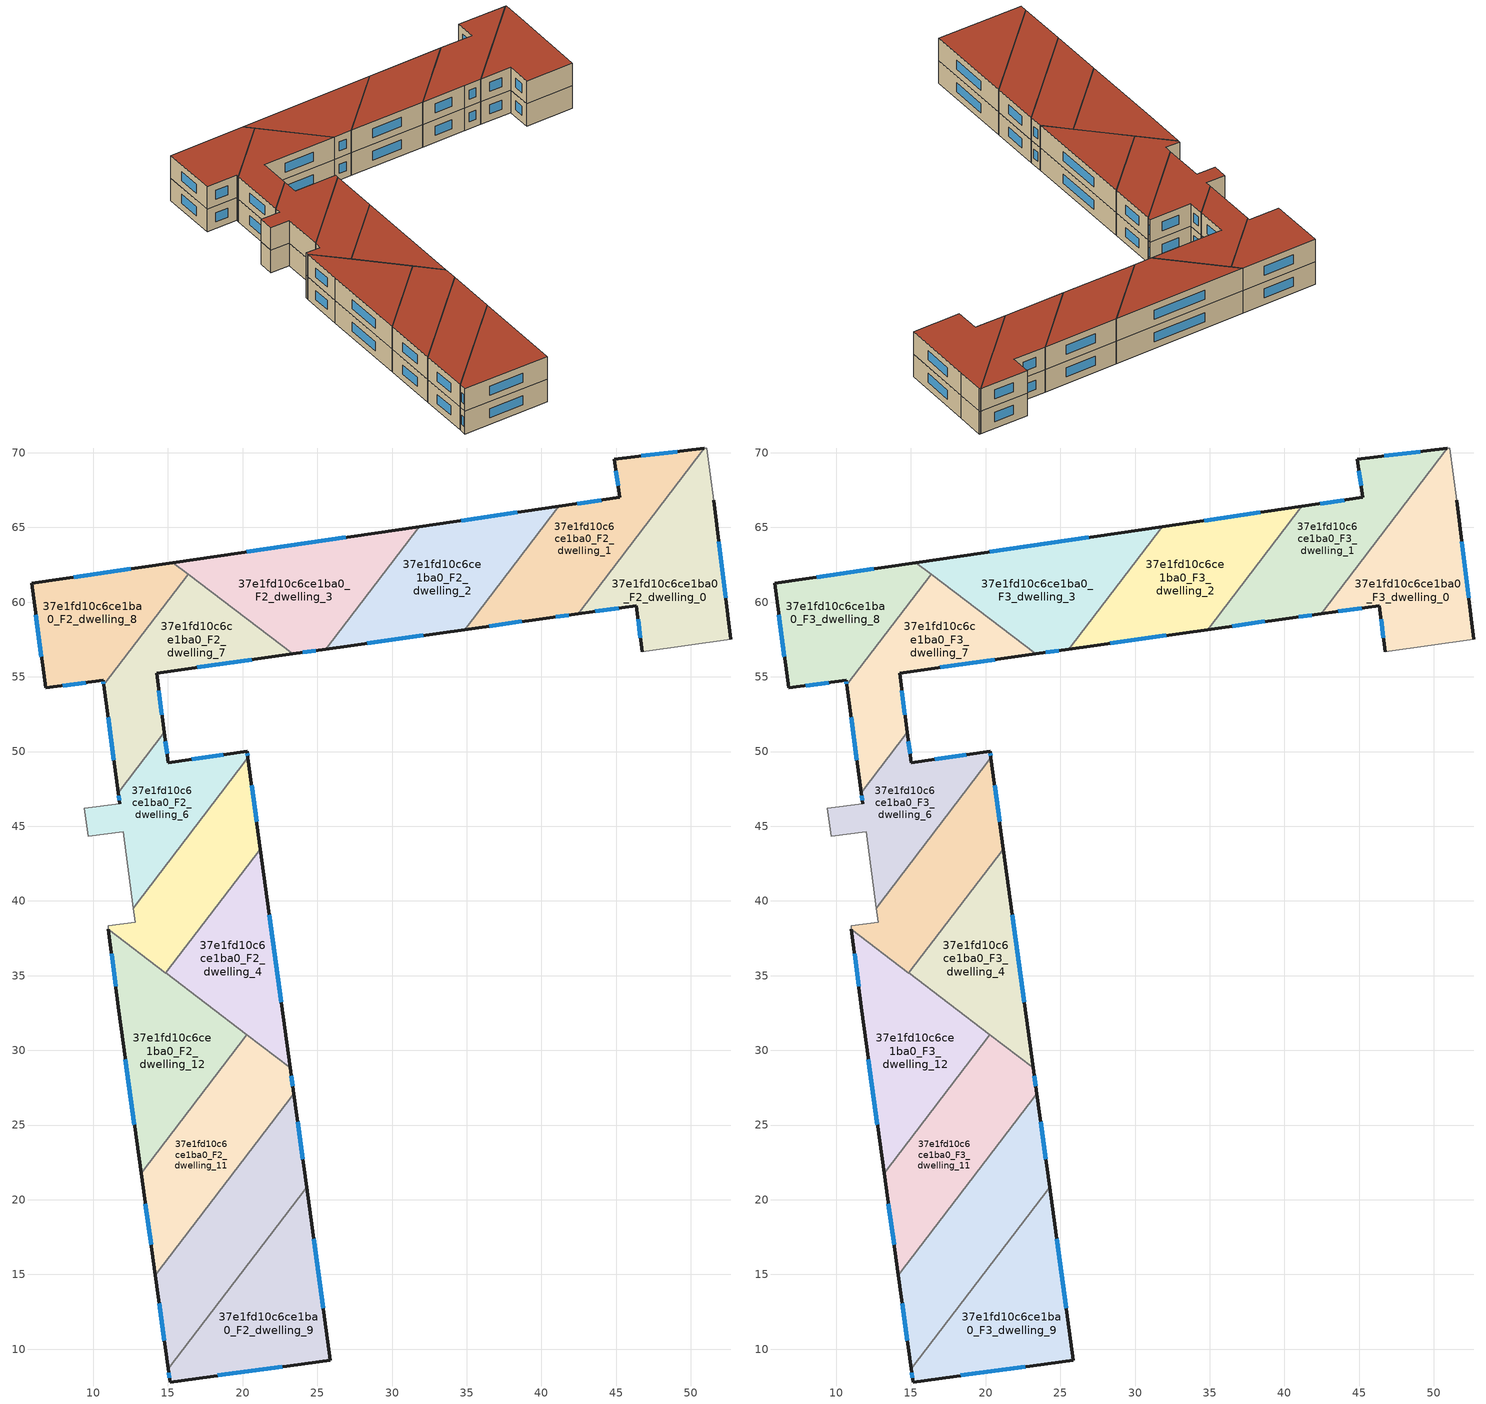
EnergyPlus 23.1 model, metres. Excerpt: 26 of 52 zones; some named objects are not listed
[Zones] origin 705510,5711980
37e1fd10c6ce1ba0_F2_dwelling_0
 floor to 37e1fd10c6ce1ba0_F1_dwelling_0 (EU_floor_Construction): 51.06,70.32 51.52,66.82 52.68,57.52 46.74,56.69 46.35,59.76 42.45,59.23 50.9,70.3 z6
 wall outside (EU_wall_Construction): 42.45,59.23 46.35,59.76 46.74,56.69 / 52.68,57.52 51.52,66.82 z6:9
 wall adiabatic (EU_wall_Construction): 46.74,56.69 52.68,57.52 / 51.52,66.82 51.06,70.32 50.9,70.3 z6:9
 wall to 37e1fd10c6ce1ba0_F2_dwelling_1 (EU_wall_Construction): 50.9,70.3 42.45,59.23 z6:9
 window (EU_Window_Construction): 46.46,58.84 46.62,57.61 / 43.62,59.39 45.18,59.6 / 52.33,60.31 51.87,64.04 z6.9:8.1
37e1fd10c6ce1ba0_F2_dwelling_1
 floor to 37e1fd10c6ce1ba0_F1_dwelling_1 (EU_floor_Construction): 50.9,70.3 42.45,59.23 40.32,58.94 34.87,58.17 41.16,66.42 45.23,67.01 44.87,69.58 z6
 wall outside (EU_wall_Construction): 34.87,58.17 40.32,58.94 42.45,59.23 / 50.9,70.3 44.87,69.58 45.23,67.01 41.16,66.42 z6:9
 wall to 37e1fd10c6ce1ba0_F2_dwelling_2 (EU_wall_Construction): 41.16,66.42 34.87,58.17 z6:9
 window (EU_Window_Construction): 40.96,59.03 41.81,59.14 / 36.5,58.4 38.69,58.71 / 44.01,66.83 42.38,66.59 / 44.98,68.81 45.12,67.78 / 49.09,70.08 46.68,69.79 z6.9:8.1
37e1fd10c6ce1ba0_F2_dwelling_10
 floor to 37e1fd10c6ce1ba0_F1_dwelling_10 (EU_floor_Construction): 23.42,27.09 24.28,20.85 15.01,8.71 14.15,14.94 z6
 wall outside (EU_wall_Construction): 14.15,14.94 15.01,8.71 / 24.28,20.85 23.43,27.09 z6:9
 wall to 37e1fd10c6ce1ba0_F2_dwelling_11 (EU_wall_Construction): 23.43,27.09 14.15,14.94 z6:9
 wall to 37e1fd10c6ce1ba0_F2_dwelling_9 (EU_wall_Construction): 15.01,8.71 24.28,20.85 z6:9
 window (EU_Window_Construction): 14.41,13.07 14.76,10.57 / 24.02,22.72 23.68,25.23 z6.9:8.1
37e1fd10c6ce1ba0_F2_dwelling_11
 floor to 37e1fd10c6ce1ba0_F1_dwelling_11 (EU_floor_Construction): 23.19,28.83 23.42,27.09 14.15,14.94 13.21,21.78 20.28,31.05 z6
 wall outside (EU_wall_Construction): 23.43,27.09 23.19,28.83 / 13.21,21.78 14.15,14.94 z6:9
 wall to 37e1fd10c6ce1ba0_F2_dwelling_12 (EU_wall_Construction): 20.28,31.05 13.21,21.78 z6:9
 wall to 37e1fd10c6ce1ba0_F2_dwelling_4 (EU_wall_Construction): 23.19,28.83 20.28,31.05 z6:9
 window (EU_Window_Construction): 23.35,27.61 23.26,28.31 / 13.49,19.73 13.87,16.99 z6.9:8.1
37e1fd10c6ce1ba0_F2_dwelling_12
 floor to 37e1fd10c6ce1ba0_F1_dwelling_12 (EU_floor_Construction): 20.28,31.05 13.21,21.78 11.71,32.67 11.02,38.11 z6
 wall outside (EU_wall_Construction): 11.02,38.11 11.71,32.67 13.21,21.78 z6:9
 wall to 37e1fd10c6ce1ba0_F2_dwelling_5 (EU_wall_Construction): 14.86,35.18 11.02,38.11 z6:9
 wall to 37e1fd10c6ce1ba0_F2_dwelling_4 (EU_wall_Construction): 20.28,31.05 14.86,35.18 z6:9
 window (EU_Window_Construction): 12.16,29.41 12.76,25.04 / 11.23,36.48 11.5,34.3 z6.9:8.1
37e1fd10c6ce1ba0_F2_dwelling_2
 floor to 37e1fd10c6ce1ba0_F1_dwelling_2 (EU_floor_Construction): 41.16,66.42 34.87,58.17 25.57,56.85 31.83,65.06 z6
 wall outside (EU_wall_Construction): 25.57,56.85 34.87,58.17 / 41.16,66.42 31.83,65.06 z6:9
 wall to 37e1fd10c6ce1ba0_F2_dwelling_3 (EU_wall_Construction): 31.83,65.06 25.57,56.85 z6:9
 window (EU_Window_Construction): 28.36,57.25 32.09,57.77 / 38.37,66.01 34.62,65.46 z6.9:8.1
37e1fd10c6ce1ba0_F2_dwelling_3
 floor to 37e1fd10c6ce1ba0_F1_dwelling_3 (EU_floor_Construction): 31.83,65.06 25.57,56.85 23.34,56.54 15.33,62.65 z6
 wall outside (EU_wall_Construction): 23.34,56.54 25.57,56.85 / 31.83,65.06 15.33,62.65 z6:9
 wall to 37e1fd10c6ce1ba0_F2_dwelling_7 (EU_wall_Construction): 16.35,61.87 23.34,56.54 z6:9
 wall to 37e1fd10c6ce1ba0_F2_dwelling_8 (EU_wall_Construction): 15.33,62.65 16.35,61.87 z6:9
 window (EU_Window_Construction): 24.01,56.63 24.9,56.76 / 26.89,64.34 20.27,63.37 z6.9:8.1
37e1fd10c6ce1ba0_F2_dwelling_4
 floor to 37e1fd10c6ce1ba0_F1_dwelling_4 (EU_floor_Construction): 21.19,43.47 23.19,28.83 14.86,35.18 z6
 wall outside (EU_wall_Construction): 23.19,28.83 21.19,43.47 z6:9
 wall to 37e1fd10c6ce1ba0_F2_dwelling_5 (EU_wall_Construction): 21.19,43.47 14.86,35.18 z6:9
 window (EU_Window_Construction): 22.59,33.21 21.79,39.09 z6.9:8.1
37e1fd10c6ce1ba0_F2_dwelling_5
 floor to 37e1fd10c6ce1ba0_F1_dwelling_5 (EU_floor_Construction): 20.35,49.58 21.19,43.47 14.86,35.18 11.02,38.11 10.99,38.35 12.8,38.59 12.68,39.52 z6
 wall outside (EU_wall_Construction): 21.19,43.47 20.35,49.58 z6:9
 wall adiabatic (EU_wall_Construction): 12.68,39.52 12.8,38.59 10.99,38.35 11.02,38.11 z6:9
 wall to 37e1fd10c6ce1ba0_F2_dwelling_6 (EU_wall_Construction): 20.35,49.58 12.68,39.52 z6:9
 window (EU_Window_Construction): 20.94,45.3 20.6,47.75 z6.9:8.1
37e1fd10c6ce1ba0_F2_dwelling_6
 floor to 37e1fd10c6ce1ba0_F1_dwelling_6 (EU_floor_Construction): 20.29,50.01 20.35,49.58 12.68,39.52 12.01,44.63 9.65,44.32 9.41,46.2 11.78,46.52 11.68,47.26 14.76,51.29 15.02,49.26 z6
 wall outside (EU_wall_Construction): 11.68,47.26 11.78,46.52 / 20.35,49.58 20.29,50.01 15.02,49.26 14.76,51.29 z6:9
 wall adiabatic (EU_wall_Construction): 11.78,46.52 9.41,46.2 9.65,44.32 12.02,44.63 12.68,39.52 z6:9
 wall to 37e1fd10c6ce1ba0_F2_dwelling_7 (EU_wall_Construction): 14.76,51.29 11.68,47.26 z6:9
 window (EU_Window_Construction): 11.71,47.04 11.75,46.74 / 14.94,49.87 14.84,50.69 / 18.72,49.78 16.6,49.48 / 20.33,49.7 20.31,49.88 z6.9:8.1
37e1fd10c6ce1ba0_F2_dwelling_7
 floor to 37e1fd10c6ce1ba0_F1_dwelling_7 (EU_floor_Construction): 23.34,56.54 14.24,55.25 14.76,51.29 11.68,47.26 10.7,54.47 16.35,61.87 z6
 wall outside (EU_wall_Construction): 14.76,51.29 14.24,55.25 23.34,56.54 / 10.7,54.47 11.68,47.26 z6:9
 wall to 37e1fd10c6ce1ba0_F2_dwelling_8 (EU_wall_Construction): 16.35,61.87 10.7,54.47 z6:9
 window (EU_Window_Construction): 14.6,52.48 14.39,54.07 / 10.99,52.31 11.38,49.42 / 16.96,55.64 20.62,56.15 z6.9:8.1
37e1fd10c6ce1ba0_F2_dwelling_8
 floor to 37e1fd10c6ce1ba0_F1_dwelling_8 (EU_floor_Construction): 16.35,61.87 10.7,54.47 10.66,54.76 6.81,54.26 5.88,61.27 15.33,62.65 z6
 wall outside (EU_wall_Construction): 15.33,62.65 5.88,61.27 6.81,54.26 10.66,54.76 10.7,54.47 z6:9
 window (EU_Window_Construction): 10.67,54.67 10.69,54.56 / 7.96,54.41 9.51,54.61 / 6.16,59.17 6.53,56.36 / 12.5,62.24 8.71,61.69 z6.9:8.1
37e1fd10c6ce1ba0_F2_dwelling_9
 floor to 37e1fd10c6ce1ba0_F1_dwelling_9 (EU_floor_Construction): 24.28,20.85 25.86,9.26 15.14,7.8 15.01,8.71 z6
 wall outside (EU_wall_Construction): 15.01,8.71 15.14,7.8 25.86,9.26 24.28,20.85 z6:9
 window (EU_Window_Construction): 25.39,12.73 24.75,17.38 / 18.35,8.24 22.65,8.83 / 15.05,8.44 15.1,8.07 z6.9:8.1
37e1fd10c6ce1ba0_F3_dwelling_0
 floor to 37e1fd10c6ce1ba0_F2_dwelling_0 (EU_floor_Construction): 51.06,70.32 51.52,66.82 52.68,57.52 46.74,56.69 46.35,59.76 42.45,59.23 50.9,70.3 z9
 wall outside (EU_wall_Construction): 42.45,59.23 46.35,59.76 46.74,56.69 / 52.68,57.52 51.52,66.82 z9:12
 wall adiabatic (EU_wall_Construction): 46.74,56.69 52.68,57.52 / 51.52,66.82 51.06,70.32 50.9,70.3 z9:12
 wall to 37e1fd10c6ce1ba0_F3_dwelling_1 (EU_wall_Construction): 50.9,70.3 42.45,59.23 z9:12
 window (EU_Window_Construction): 46.46,58.84 46.62,57.61 / 43.62,59.39 45.18,59.6 / 52.33,60.31 51.87,64.04 z9.9:11.1
 roof outside (EU_roof_Construction): 52.68,57.52 51.52,66.82 51.06,70.32 50.9,70.3 42.45,59.23 46.35,59.76 46.74,56.69 z12
37e1fd10c6ce1ba0_F3_dwelling_1
 floor to 37e1fd10c6ce1ba0_F2_dwelling_1 (EU_floor_Construction): 50.9,70.3 42.45,59.23 40.32,58.94 34.87,58.17 41.16,66.42 45.23,67.01 44.87,69.58 z9
 wall outside (EU_wall_Construction): 34.87,58.17 40.32,58.94 42.45,59.23 / 50.9,70.3 44.87,69.58 45.23,67.01 41.16,66.42 z9:12
 wall to 37e1fd10c6ce1ba0_F3_dwelling_2 (EU_wall_Construction): 41.16,66.42 34.87,58.17 z9:12
 window (EU_Window_Construction): 40.96,59.03 41.81,59.14 / 36.5,58.4 38.69,58.71 / 44.01,66.83 42.38,66.59 / 44.98,68.81 45.12,67.78 / 49.09,70.08 46.68,69.79 z9.9:11.1
 roof outside (EU_roof_Construction): 42.45,59.23 50.9,70.3 44.87,69.58 45.23,67.01 41.16,66.42 34.87,58.17 40.32,58.94 z12
37e1fd10c6ce1ba0_F3_dwelling_10
 floor to 37e1fd10c6ce1ba0_F2_dwelling_10 (EU_floor_Construction): 23.42,27.09 24.28,20.85 15.01,8.71 14.15,14.94 z9
 wall outside (EU_wall_Construction): 14.15,14.94 15.01,8.71 / 24.28,20.85 23.43,27.09 z9:12
 wall to 37e1fd10c6ce1ba0_F3_dwelling_11 (EU_wall_Construction): 23.43,27.09 14.15,14.94 z9:12
 wall to 37e1fd10c6ce1ba0_F3_dwelling_9 (EU_wall_Construction): 15.01,8.71 24.28,20.85 z9:12
 window (EU_Window_Construction): 14.41,13.07 14.76,10.57 / 24.02,22.72 23.68,25.23 z9.9:11.1
 roof outside (EU_roof_Construction): 15.01,8.71 24.28,20.85 23.43,27.09 14.15,14.94 z12
37e1fd10c6ce1ba0_F3_dwelling_11
 floor to 37e1fd10c6ce1ba0_F2_dwelling_11 (EU_floor_Construction): 23.19,28.83 23.42,27.09 14.15,14.94 13.21,21.78 20.28,31.05 z9
 wall outside (EU_wall_Construction): 23.43,27.09 23.19,28.83 / 13.21,21.78 14.15,14.94 z9:12
 wall to 37e1fd10c6ce1ba0_F3_dwelling_12 (EU_wall_Construction): 20.28,31.05 13.21,21.78 z9:12
 wall to 37e1fd10c6ce1ba0_F3_dwelling_4 (EU_wall_Construction): 23.19,28.83 20.28,31.05 z9:12
 window (EU_Window_Construction): 23.35,27.61 23.26,28.31 / 13.49,19.73 13.87,16.99 z9.9:11.1
 roof outside (EU_roof_Construction): 14.15,14.94 23.43,27.09 23.19,28.83 20.28,31.05 13.21,21.78 z12
37e1fd10c6ce1ba0_F3_dwelling_12
 floor to 37e1fd10c6ce1ba0_F2_dwelling_12 (EU_floor_Construction): 20.28,31.05 13.21,21.78 11.71,32.67 11.02,38.11 z9
 wall outside (EU_wall_Construction): 11.02,38.11 11.71,32.67 13.21,21.78 z9:12
 wall to 37e1fd10c6ce1ba0_F3_dwelling_5 (EU_wall_Construction): 14.86,35.18 11.02,38.11 z9:12
 wall to 37e1fd10c6ce1ba0_F3_dwelling_4 (EU_wall_Construction): 20.28,31.05 14.86,35.18 z9:12
 window (EU_Window_Construction): 12.16,29.41 12.76,25.04 / 11.23,36.48 11.5,34.3 z9.9:11.1
 roof outside (EU_roof_Construction): 13.21,21.78 20.28,31.05 11.02,38.11 11.71,32.67 z12
37e1fd10c6ce1ba0_F3_dwelling_2
 floor to 37e1fd10c6ce1ba0_F2_dwelling_2 (EU_floor_Construction): 41.16,66.42 34.87,58.17 25.57,56.85 31.83,65.06 z9
 wall outside (EU_wall_Construction): 25.57,56.85 34.87,58.17 / 41.16,66.42 31.83,65.06 z9:12
 wall to 37e1fd10c6ce1ba0_F3_dwelling_3 (EU_wall_Construction): 31.83,65.06 25.57,56.85 z9:12
 window (EU_Window_Construction): 28.36,57.25 32.09,57.77 / 38.37,66.01 34.62,65.46 z9.9:11.1
 roof outside (EU_roof_Construction): 34.87,58.17 41.16,66.42 31.83,65.06 25.57,56.85 z12
37e1fd10c6ce1ba0_F3_dwelling_3
 floor to 37e1fd10c6ce1ba0_F2_dwelling_3 (EU_floor_Construction): 31.83,65.06 25.57,56.85 23.34,56.54 15.33,62.65 z9
 wall outside (EU_wall_Construction): 23.34,56.54 25.57,56.85 / 31.83,65.06 15.33,62.65 z9:12
 wall to 37e1fd10c6ce1ba0_F3_dwelling_7 (EU_wall_Construction): 16.35,61.87 23.34,56.54 z9:12
 wall to 37e1fd10c6ce1ba0_F3_dwelling_8 (EU_wall_Construction): 15.33,62.65 16.35,61.87 z9:12
 window (EU_Window_Construction): 24.01,56.63 24.9,56.76 / 26.89,64.34 20.27,63.37 z9.9:11.1
 roof outside (EU_roof_Construction): 25.57,56.85 31.83,65.06 15.33,62.65 23.34,56.54 z12
37e1fd10c6ce1ba0_F3_dwelling_4
 floor to 37e1fd10c6ce1ba0_F2_dwelling_4 (EU_floor_Construction): 21.19,43.47 23.19,28.83 14.86,35.18 z9
 wall outside (EU_wall_Construction): 23.19,28.83 21.19,43.47 z9:12
 wall to 37e1fd10c6ce1ba0_F3_dwelling_5 (EU_wall_Construction): 21.19,43.47 14.86,35.18 z9:12
 window (EU_Window_Construction): 22.59,33.21 21.79,39.09 z9.9:11.1
 roof outside (EU_roof_Construction): 23.19,28.83 21.19,43.47 14.86,35.18 z12
37e1fd10c6ce1ba0_F3_dwelling_5
 floor to 37e1fd10c6ce1ba0_F2_dwelling_5 (EU_floor_Construction): 20.35,49.58 21.19,43.47 14.86,35.18 11.02,38.11 10.99,38.35 12.8,38.59 12.68,39.52 z9
 wall outside (EU_wall_Construction): 21.19,43.47 20.35,49.58 z9:12
 wall adiabatic (EU_wall_Construction): 12.68,39.52 12.8,38.59 10.99,38.35 11.02,38.11 z9:12
 wall to 37e1fd10c6ce1ba0_F3_dwelling_6 (EU_wall_Construction): 20.35,49.58 12.68,39.52 z9:12
 window (EU_Window_Construction): 20.94,45.3 20.6,47.75 z9.9:11.1
 roof outside (EU_roof_Construction): 14.86,35.18 21.19,43.47 20.35,49.58 12.68,39.52 12.8,38.59 10.99,38.35 11.02,38.11 z12
37e1fd10c6ce1ba0_F3_dwelling_6
 floor to 37e1fd10c6ce1ba0_F2_dwelling_6 (EU_floor_Construction): 20.29,50.01 20.35,49.58 12.68,39.52 12.01,44.63 9.65,44.32 9.41,46.2 11.78,46.52 11.68,47.26 14.76,51.29 15.02,49.26 z9
 wall outside (EU_wall_Construction): 11.68,47.26 11.78,46.52 / 20.35,49.58 20.29,50.01 15.02,49.26 14.76,51.29 z9:12
 wall adiabatic (EU_wall_Construction): 11.78,46.52 9.41,46.2 9.65,44.32 12.02,44.63 12.68,39.52 z9:12
 wall to 37e1fd10c6ce1ba0_F3_dwelling_7 (EU_wall_Construction): 14.76,51.29 11.68,47.26 z9:12
 window (EU_Window_Construction): 11.71,47.04 11.75,46.74 / 14.94,49.87 14.84,50.69 / 18.72,49.78 16.6,49.48 / 20.33,49.7 20.31,49.88 z9.9:11.1
 roof outside (EU_roof_Construction): 12.68,39.52 20.35,49.58 20.29,50.01 15.02,49.26 14.76,51.29 11.68,47.26 11.78,46.52 9.41,46.2 9.65,44.32 12.02,44.63 z12
37e1fd10c6ce1ba0_F3_dwelling_7
 floor to 37e1fd10c6ce1ba0_F2_dwelling_7 (EU_floor_Construction): 23.34,56.54 14.24,55.25 14.76,51.29 11.68,47.26 10.7,54.47 16.35,61.87 z9
 wall outside (EU_wall_Construction): 14.76,51.29 14.24,55.25 23.34,56.54 / 10.7,54.47 11.68,47.26 z9:12
 wall to 37e1fd10c6ce1ba0_F3_dwelling_8 (EU_wall_Construction): 16.35,61.87 10.7,54.47 z9:12
 window (EU_Window_Construction): 14.6,52.48 14.39,54.07 / 10.99,52.31 11.38,49.42 / 16.96,55.64 20.62,56.15 z9.9:11.1
 roof outside (EU_roof_Construction): 23.34,56.54 16.35,61.87 10.7,54.47 11.68,47.26 14.76,51.29 14.24,55.25 z12
37e1fd10c6ce1ba0_F3_dwelling_8
 floor to 37e1fd10c6ce1ba0_F2_dwelling_8 (EU_floor_Construction): 16.35,61.87 10.7,54.47 10.66,54.76 6.81,54.26 5.88,61.27 15.33,62.65 z9
 wall outside (EU_wall_Construction): 15.33,62.65 5.88,61.27 6.81,54.26 10.66,54.76 10.7,54.47 z9:12
 window (EU_Window_Construction): 10.67,54.67 10.69,54.56 / 7.96,54.41 9.51,54.61 / 6.16,59.17 6.53,56.36 / 12.5,62.24 8.71,61.69 z9.9:11.1
 roof outside (EU_roof_Construction): 10.7,54.47 16.35,61.87 15.33,62.65 5.88,61.27 6.81,54.26 10.66,54.76 z12
37e1fd10c6ce1ba0_F3_dwelling_9
 floor to 37e1fd10c6ce1ba0_F2_dwelling_9 (EU_floor_Construction): 24.28,20.85 25.86,9.26 15.14,7.8 15.01,8.71 z9
 wall outside (EU_wall_Construction): 15.01,8.71 15.14,7.8 25.86,9.26 24.28,20.85 z9:12
 window (EU_Window_Construction): 25.39,12.73 24.75,17.38 / 18.35,8.24 22.65,8.83 / 15.05,8.44 15.1,8.07 z9.9:11.1
 roof outside (EU_roof_Construction): 25.86,9.26 24.28,20.85 15.01,8.71 15.14,7.8 z12
[Building]
EU S2 Campaign: North Axis=0; Terrain=City; Solar Distribution=FullExterior
[Site:Location]
London: Latitude=51.5; Longitude=-0.5; Time Zone=0; Elevation=25
[SizingPeriod:WeatherFileDays]
AnnualSizingPeriod: Begin Month=1; Begin Day of Month=1; End Month=12; End Day of Month=31; Day of Week for Start Day=Monday; Use Weather File Daylight Saving Period=No; Use Weather File Rain and Snow Indicators=No
[MATERIAL]
EU_InternalMass_Material: Roughness=MediumRough; Thickness=0.1; Conductivity=1; Density=1800; Specific Heat=900; Thermal Absorptance=0.9; Solar Absorptance=0.7; Visible Absorptance=0.7
[MATERIAL:NOMASS] Roughness=MediumRough; Thermal Absorptance=0.9; Solar Absorptance=0.7; Visible Absorptance=0.7
Name | Thermal Resistance
EU_wall_NoMass | 1.04674
EU_roof_NoMass | 4.32442
EU_floor_NoMass | 2.04616
[WINDOWMATERIAL:SIMPLEGLAZINGSYSTEM]
EU_Window_SimpleGlazing: UFactor=4.25843; Solar Heat Gain Coefficient=0.85; Visible Transmittance=0.85
[CONSTRUCTION]
EU_wall_Construction: EU_wall_NoMass
EU_roof_Construction: EU_roof_NoMass
EU_floor_Construction: EU_floor_NoMass
EU_Window_Construction: EU_Window_SimpleGlazing
EU_InternalMass_Construction: EU_InternalMass_Material
[ZONE] Type=1; Multiplier=1; Ceiling Height=autocalculate; Floor Area=autocalculate; Part of Total Floor Area=Yes
Name | Volume
37e1fd10c6ce1ba0_F2_dwelling_0; 37e1fd10c6ce1ba0_F3_dwelling_0 | 204.683
37e1fd10c6ce1ba0_F2_dwelling_1; 37e1fd10c6ce1ba0_F3_dwelling_1 | 204.688
37e1fd10c6ce1ba0_F2_dwelling_10; 37e1fd10c6ce1ba0_F3_dwelling_10 | 204.664
37e1fd10c6ce1ba0_F2_dwelling_11; 37e1fd10c6ce1ba0_F3_dwelling_11 | 204.731
37e1fd10c6ce1ba0_F2_dwelling_12; 37e1fd10c6ce1ba0_F3_dwelling_12 | 204.671
37e1fd10c6ce1ba0_F2_dwelling_2; 37e1fd10c6ce1ba0_F3_dwelling_2 | 204.686
37e1fd10c6ce1ba0_F2_dwelling_3; 37e1fd10c6ce1ba0_F3_dwelling_3 | 204.691
37e1fd10c6ce1ba0_F2_dwelling_4; 37e1fd10c6ce1ba0_F3_dwelling_4 | 163.757
37e1fd10c6ce1ba0_F2_dwelling_5; 37e1fd10c6ce1ba0_F3_dwelling_5 | 164.653
37e1fd10c6ce1ba0_F2_dwelling_6; 37e1fd10c6ce1ba0_F3_dwelling_6 | 146.761
37e1fd10c6ce1ba0_F2_dwelling_7; 37e1fd10c6ce1ba0_F3_dwelling_7 | 179.832
37e1fd10c6ce1ba0_F2_dwelling_8; 37e1fd10c6ce1ba0_F3_dwelling_8 | 163.747
37e1fd10c6ce1ba0_F2_dwelling_9; 37e1fd10c6ce1ba0_F3_dwelling_9 | 204.695
[INTERNALMASS] Construction=EU_InternalMass_Construction
Name | Zone or ZoneList | Surface Area
37e1fd10c6ce1ba0_F2_dwelling_0_EU_InternalMass | 37e1fd10c6ce1ba0_F2_dwelling_0 | 68.2275
37e1fd10c6ce1ba0_F2_dwelling_1_EU_InternalMass | 37e1fd10c6ce1ba0_F2_dwelling_1 | 68.2295
37e1fd10c6ce1ba0_F2_dwelling_2_EU_InternalMass | 37e1fd10c6ce1ba0_F2_dwelling_2 | 68.2291
37e1fd10c6ce1ba0_F2_dwelling_3_EU_InternalMass | 37e1fd10c6ce1ba0_F2_dwelling_3 | 68.2295
37e1fd10c6ce1ba0_F2_dwelling_4_EU_InternalMass | 37e1fd10c6ce1ba0_F2_dwelling_4 | 54.5858
37e1fd10c6ce1ba0_F2_dwelling_5_EU_InternalMass | 37e1fd10c6ce1ba0_F2_dwelling_5 | 54.8837
37e1fd10c6ce1ba0_F2_dwelling_6_EU_InternalMass | 37e1fd10c6ce1ba0_F2_dwelling_6 | 48.9201
37e1fd10c6ce1ba0_F2_dwelling_7_EU_InternalMass | 37e1fd10c6ce1ba0_F2_dwelling_7 | 59.9473
37e1fd10c6ce1ba0_F2_dwelling_8_EU_InternalMass | 37e1fd10c6ce1ba0_F2_dwelling_8 | 54.5823
37e1fd10c6ce1ba0_F2_dwelling_9_EU_InternalMass | 37e1fd10c6ce1ba0_F2_dwelling_9 | 68.2317
37e1fd10c6ce1ba0_F2_dwelling_10_EU_InternalMass | 37e1fd10c6ce1ba0_F2_dwelling_10 | 68.2213
37e1fd10c6ce1ba0_F2_dwelling_11_EU_InternalMass | 37e1fd10c6ce1ba0_F2_dwelling_11 | 68.2435
37e1fd10c6ce1ba0_F2_dwelling_12_EU_InternalMass | 37e1fd10c6ce1ba0_F2_dwelling_12 | 68.2238
37e1fd10c6ce1ba0_F3_dwelling_0_EU_InternalMass | 37e1fd10c6ce1ba0_F3_dwelling_0 | 68.2275
37e1fd10c6ce1ba0_F3_dwelling_1_EU_InternalMass | 37e1fd10c6ce1ba0_F3_dwelling_1 | 68.2295
37e1fd10c6ce1ba0_F3_dwelling_2_EU_InternalMass | 37e1fd10c6ce1ba0_F3_dwelling_2 | 68.2291
37e1fd10c6ce1ba0_F3_dwelling_3_EU_InternalMass | 37e1fd10c6ce1ba0_F3_dwelling_3 | 68.2295
37e1fd10c6ce1ba0_F3_dwelling_4_EU_InternalMass | 37e1fd10c6ce1ba0_F3_dwelling_4 | 54.5858
37e1fd10c6ce1ba0_F3_dwelling_5_EU_InternalMass | 37e1fd10c6ce1ba0_F3_dwelling_5 | 54.8837
37e1fd10c6ce1ba0_F3_dwelling_6_EU_InternalMass | 37e1fd10c6ce1ba0_F3_dwelling_6 | 48.9201
37e1fd10c6ce1ba0_F3_dwelling_7_EU_InternalMass | 37e1fd10c6ce1ba0_F3_dwelling_7 | 59.9473
37e1fd10c6ce1ba0_F3_dwelling_8_EU_InternalMass | 37e1fd10c6ce1ba0_F3_dwelling_8 | 54.5823
37e1fd10c6ce1ba0_F3_dwelling_9_EU_InternalMass | 37e1fd10c6ce1ba0_F3_dwelling_9 | 68.2317
37e1fd10c6ce1ba0_F3_dwelling_10_EU_InternalMass | 37e1fd10c6ce1ba0_F3_dwelling_10 | 68.2213
37e1fd10c6ce1ba0_F3_dwelling_11_EU_InternalMass | 37e1fd10c6ce1ba0_F3_dwelling_11 | 68.2435
37e1fd10c6ce1ba0_F3_dwelling_12_EU_InternalMass | 37e1fd10c6ce1ba0_F3_dwelling_12 | 68.2238
[OTHEREQUIPMENT] Fuel Type=Electricity; Design Level Calculation Method=Watts/Area; Power per Zone Floor Area=1; Fraction Latent=0; Fraction Radiant=0; Fraction Lost=0; Carbon Dioxide Generation Rate=0; EndUse Subcategory=EU_Step8_InternalGains
Name | Zone or ZoneList or Space or SpaceList | Schedule
EU_Step8_InternalGain_37e1fd10c6ce1ba0_F2_dwelling_0_f000 | 37e1fd10c6ce1ba0_F2_dwelling_0 | EU_Step8_GainSchedule_37e1fd10c6ce1ba0_F2_dwelling_0_f000
EU_Step8_InternalGain_37e1fd10c6ce1ba0_F2_dwelling_1_f000 | 37e1fd10c6ce1ba0_F2_dwelling_1 | EU_Step8_GainSchedule_37e1fd10c6ce1ba0_F2_dwelling_1_f000
EU_Step8_InternalGain_37e1fd10c6ce1ba0_F2_dwelling_2_f000 | 37e1fd10c6ce1ba0_F2_dwelling_2 | EU_Step8_GainSchedule_37e1fd10c6ce1ba0_F2_dwelling_2_f000
EU_Step8_InternalGain_37e1fd10c6ce1ba0_F2_dwelling_3_f000 | 37e1fd10c6ce1ba0_F2_dwelling_3 | EU_Step8_GainSchedule_37e1fd10c6ce1ba0_F2_dwelling_3_f000
EU_Step8_InternalGain_37e1fd10c6ce1ba0_F2_dwelling_4_f000 | 37e1fd10c6ce1ba0_F2_dwelling_4 | EU_Step8_GainSchedule_37e1fd10c6ce1ba0_F2_dwelling_4_f000
EU_Step8_InternalGain_37e1fd10c6ce1ba0_F2_dwelling_5_f000 | 37e1fd10c6ce1ba0_F2_dwelling_5 | EU_Step8_GainSchedule_37e1fd10c6ce1ba0_F2_dwelling_5_f000
EU_Step8_InternalGain_37e1fd10c6ce1ba0_F2_dwelling_6_f000 | 37e1fd10c6ce1ba0_F2_dwelling_6 | EU_Step8_GainSchedule_37e1fd10c6ce1ba0_F2_dwelling_6_f000
EU_Step8_InternalGain_37e1fd10c6ce1ba0_F2_dwelling_7_f000 | 37e1fd10c6ce1ba0_F2_dwelling_7 | EU_Step8_GainSchedule_37e1fd10c6ce1ba0_F2_dwelling_7_f000
EU_Step8_InternalGain_37e1fd10c6ce1ba0_F2_dwelling_8_f000 | 37e1fd10c6ce1ba0_F2_dwelling_8 | EU_Step8_GainSchedule_37e1fd10c6ce1ba0_F2_dwelling_8_f000
EU_Step8_InternalGain_37e1fd10c6ce1ba0_F2_dwelling_9_f000 | 37e1fd10c6ce1ba0_F2_dwelling_9 | EU_Step8_GainSchedule_37e1fd10c6ce1ba0_F2_dwelling_9_f000
EU_Step8_InternalGain_37e1fd10c6ce1ba0_F2_dwelling_10_f000 | 37e1fd10c6ce1ba0_F2_dwelling_10 | EU_Step8_GainSchedule_37e1fd10c6ce1ba0_F2_dwelling_10_f000
EU_Step8_InternalGain_37e1fd10c6ce1ba0_F2_dwelling_11_f000 | 37e1fd10c6ce1ba0_F2_dwelling_11 | EU_Step8_GainSchedule_37e1fd10c6ce1ba0_F2_dwelling_11_f000
EU_Step8_InternalGain_37e1fd10c6ce1ba0_F2_dwelling_12_f000 | 37e1fd10c6ce1ba0_F2_dwelling_12 | EU_Step8_GainSchedule_37e1fd10c6ce1ba0_F2_dwelling_12_f000
EU_Step8_InternalGain_37e1fd10c6ce1ba0_F3_dwelling_0_f000 | 37e1fd10c6ce1ba0_F3_dwelling_0 | EU_Step8_GainSchedule_37e1fd10c6ce1ba0_F3_dwelling_0_f000
EU_Step8_InternalGain_37e1fd10c6ce1ba0_F3_dwelling_1_f000 | 37e1fd10c6ce1ba0_F3_dwelling_1 | EU_Step8_GainSchedule_37e1fd10c6ce1ba0_F3_dwelling_1_f000
EU_Step8_InternalGain_37e1fd10c6ce1ba0_F3_dwelling_2_f000 | 37e1fd10c6ce1ba0_F3_dwelling_2 | EU_Step8_GainSchedule_37e1fd10c6ce1ba0_F3_dwelling_2_f000
EU_Step8_InternalGain_37e1fd10c6ce1ba0_F3_dwelling_3_f000 | 37e1fd10c6ce1ba0_F3_dwelling_3 | EU_Step8_GainSchedule_37e1fd10c6ce1ba0_F3_dwelling_3_f000
EU_Step8_InternalGain_37e1fd10c6ce1ba0_F3_dwelling_4_f000 | 37e1fd10c6ce1ba0_F3_dwelling_4 | EU_Step8_GainSchedule_37e1fd10c6ce1ba0_F3_dwelling_4_f000
EU_Step8_InternalGain_37e1fd10c6ce1ba0_F3_dwelling_5_f000 | 37e1fd10c6ce1ba0_F3_dwelling_5 | EU_Step8_GainSchedule_37e1fd10c6ce1ba0_F3_dwelling_5_f000
EU_Step8_InternalGain_37e1fd10c6ce1ba0_F3_dwelling_6_f000 | 37e1fd10c6ce1ba0_F3_dwelling_6 | EU_Step8_GainSchedule_37e1fd10c6ce1ba0_F3_dwelling_6_f000
EU_Step8_InternalGain_37e1fd10c6ce1ba0_F3_dwelling_7_f000 | 37e1fd10c6ce1ba0_F3_dwelling_7 | EU_Step8_GainSchedule_37e1fd10c6ce1ba0_F3_dwelling_7_f000
EU_Step8_InternalGain_37e1fd10c6ce1ba0_F3_dwelling_8_f000 | 37e1fd10c6ce1ba0_F3_dwelling_8 | EU_Step8_GainSchedule_37e1fd10c6ce1ba0_F3_dwelling_8_f000
EU_Step8_InternalGain_37e1fd10c6ce1ba0_F3_dwelling_9_f000 | 37e1fd10c6ce1ba0_F3_dwelling_9 | EU_Step8_GainSchedule_37e1fd10c6ce1ba0_F3_dwelling_9_f000
EU_Step8_InternalGain_37e1fd10c6ce1ba0_F3_dwelling_10_f000 | 37e1fd10c6ce1ba0_F3_dwelling_10 | EU_Step8_GainSchedule_37e1fd10c6ce1ba0_F3_dwelling_10_f000
EU_Step8_InternalGain_37e1fd10c6ce1ba0_F3_dwelling_11_f000 | 37e1fd10c6ce1ba0_F3_dwelling_11 | EU_Step8_GainSchedule_37e1fd10c6ce1ba0_F3_dwelling_11_f000
EU_Step8_InternalGain_37e1fd10c6ce1ba0_F3_dwelling_12_f000 | 37e1fd10c6ce1ba0_F3_dwelling_12 | EU_Step8_GainSchedule_37e1fd10c6ce1ba0_F3_dwelling_12_f000
[ZONEVENTILATION:DESIGNFLOWRATE] Schedule=EU_AlwaysOn; Design Flow Rate Calculation Method=AirChanges/Hour; Air Changes per Hour=0.488719; Ventilation Type=Natural; Fan Pressure Rise=0; Fan Total Efficiency=1; Constant Term Coefficient=1; Temperature Term Coefficient=0; Velocity Term Coefficient=0; Velocity Squared Term Coefficient=0; Minimum Indoor Temperature=-100; Maximum Indoor Temperature=100; Delta Temperature=-100; Minimum Outdoor Temperature=-100; Maximum Outdoor Temperature=100; Maximum Wind Speed=40
Name | Zone or ZoneList or Space or SpaceList
EU_ConstantAir_37e1fd10c6ce1ba0_F2_dwelling_0 | 37e1fd10c6ce1ba0_F2_dwelling_0
EU_ConstantAir_37e1fd10c6ce1ba0_F2_dwelling_1 | 37e1fd10c6ce1ba0_F2_dwelling_1
EU_ConstantAir_37e1fd10c6ce1ba0_F2_dwelling_2 | 37e1fd10c6ce1ba0_F2_dwelling_2
EU_ConstantAir_37e1fd10c6ce1ba0_F2_dwelling_3 | 37e1fd10c6ce1ba0_F2_dwelling_3
EU_ConstantAir_37e1fd10c6ce1ba0_F2_dwelling_4 | 37e1fd10c6ce1ba0_F2_dwelling_4
EU_ConstantAir_37e1fd10c6ce1ba0_F2_dwelling_5 | 37e1fd10c6ce1ba0_F2_dwelling_5
EU_ConstantAir_37e1fd10c6ce1ba0_F2_dwelling_6 | 37e1fd10c6ce1ba0_F2_dwelling_6
EU_ConstantAir_37e1fd10c6ce1ba0_F2_dwelling_7 | 37e1fd10c6ce1ba0_F2_dwelling_7
EU_ConstantAir_37e1fd10c6ce1ba0_F2_dwelling_8 | 37e1fd10c6ce1ba0_F2_dwelling_8
EU_ConstantAir_37e1fd10c6ce1ba0_F2_dwelling_9 | 37e1fd10c6ce1ba0_F2_dwelling_9
EU_ConstantAir_37e1fd10c6ce1ba0_F2_dwelling_10 | 37e1fd10c6ce1ba0_F2_dwelling_10
EU_ConstantAir_37e1fd10c6ce1ba0_F2_dwelling_11 | 37e1fd10c6ce1ba0_F2_dwelling_11
EU_ConstantAir_37e1fd10c6ce1ba0_F2_dwelling_12 | 37e1fd10c6ce1ba0_F2_dwelling_12
EU_ConstantAir_37e1fd10c6ce1ba0_F3_dwelling_0 | 37e1fd10c6ce1ba0_F3_dwelling_0
EU_ConstantAir_37e1fd10c6ce1ba0_F3_dwelling_1 | 37e1fd10c6ce1ba0_F3_dwelling_1
EU_ConstantAir_37e1fd10c6ce1ba0_F3_dwelling_2 | 37e1fd10c6ce1ba0_F3_dwelling_2
EU_ConstantAir_37e1fd10c6ce1ba0_F3_dwelling_3 | 37e1fd10c6ce1ba0_F3_dwelling_3
EU_ConstantAir_37e1fd10c6ce1ba0_F3_dwelling_4 | 37e1fd10c6ce1ba0_F3_dwelling_4
EU_ConstantAir_37e1fd10c6ce1ba0_F3_dwelling_5 | 37e1fd10c6ce1ba0_F3_dwelling_5
EU_ConstantAir_37e1fd10c6ce1ba0_F3_dwelling_6 | 37e1fd10c6ce1ba0_F3_dwelling_6
EU_ConstantAir_37e1fd10c6ce1ba0_F3_dwelling_7 | 37e1fd10c6ce1ba0_F3_dwelling_7
EU_ConstantAir_37e1fd10c6ce1ba0_F3_dwelling_8 | 37e1fd10c6ce1ba0_F3_dwelling_8
EU_ConstantAir_37e1fd10c6ce1ba0_F3_dwelling_9 | 37e1fd10c6ce1ba0_F3_dwelling_9
EU_ConstantAir_37e1fd10c6ce1ba0_F3_dwelling_10 | 37e1fd10c6ce1ba0_F3_dwelling_10
EU_ConstantAir_37e1fd10c6ce1ba0_F3_dwelling_11 | 37e1fd10c6ce1ba0_F3_dwelling_11
EU_ConstantAir_37e1fd10c6ce1ba0_F3_dwelling_12 | 37e1fd10c6ce1ba0_F3_dwelling_12
[HVACTEMPLATE:ZONE:IDEALLOADSAIRSYSTEM] System Availability Schedule=EU_AlwaysOn; Maximum Heating Supply Air Temperature=50; Minimum Cooling Supply Air Temperature=13; Maximum Heating Supply Air Humidity Ratio=0.0156; Minimum Cooling Supply Air Humidity Ratio=0.0077; Heating Limit=NoLimit; Cooling Limit=NoLimit; Heating Availability Schedule=EU_AlwaysOn; Cooling Availability Schedule=EU_CoolingOff; Dehumidification Control Type=ConstantSensibleHeatRatio; Cooling Sensible Heat Ratio=0.7; Dehumidification Setpoint=60; Humidification Control Type=None; Humidification Setpoint=30; Outdoor Air Method=None; Outdoor Air Flow Rate per Person=0.00944; Outdoor Air Flow Rate per Zone Floor Area=0; Outdoor Air Flow Rate per Zone=0; Demand Controlled Ventilation Type=None; Outdoor Air Economizer Type=NoEconomizer; Heat Recovery Type=None; Sensible Heat Recovery Effectiveness=0.7; Latent Heat Recovery Effectiveness=0.65
Name | Template Thermostat
37e1fd10c6ce1ba0_F2_dwelling_0 | EU_HeatOnly_37e1fd10c6ce1ba0_F2_dwelling_0
37e1fd10c6ce1ba0_F2_dwelling_1 | EU_HeatOnly_37e1fd10c6ce1ba0_F2_dwelling_1
37e1fd10c6ce1ba0_F2_dwelling_2 | EU_HeatOnly_37e1fd10c6ce1ba0_F2_dwelling_2
37e1fd10c6ce1ba0_F2_dwelling_3 | EU_HeatOnly_37e1fd10c6ce1ba0_F2_dwelling_3
37e1fd10c6ce1ba0_F2_dwelling_4 | EU_HeatOnly_37e1fd10c6ce1ba0_F2_dwelling_4
37e1fd10c6ce1ba0_F2_dwelling_5 | EU_HeatOnly_37e1fd10c6ce1ba0_F2_dwelling_5
37e1fd10c6ce1ba0_F2_dwelling_6 | EU_HeatOnly_37e1fd10c6ce1ba0_F2_dwelling_6
37e1fd10c6ce1ba0_F2_dwelling_7 | EU_HeatOnly_37e1fd10c6ce1ba0_F2_dwelling_7
37e1fd10c6ce1ba0_F2_dwelling_8 | EU_HeatOnly_37e1fd10c6ce1ba0_F2_dwelling_8
37e1fd10c6ce1ba0_F2_dwelling_9 | EU_HeatOnly_37e1fd10c6ce1ba0_F2_dwelling_9
37e1fd10c6ce1ba0_F2_dwelling_10 | EU_HeatOnly_37e1fd10c6ce1ba0_F2_dwelling_10
37e1fd10c6ce1ba0_F2_dwelling_11 | EU_HeatOnly_37e1fd10c6ce1ba0_F2_dwelling_11
37e1fd10c6ce1ba0_F2_dwelling_12 | EU_HeatOnly_37e1fd10c6ce1ba0_F2_dwelling_12
37e1fd10c6ce1ba0_F3_dwelling_0 | EU_HeatOnly_37e1fd10c6ce1ba0_F3_dwelling_0
37e1fd10c6ce1ba0_F3_dwelling_1 | EU_HeatOnly_37e1fd10c6ce1ba0_F3_dwelling_1
37e1fd10c6ce1ba0_F3_dwelling_2 | EU_HeatOnly_37e1fd10c6ce1ba0_F3_dwelling_2
37e1fd10c6ce1ba0_F3_dwelling_3 | EU_HeatOnly_37e1fd10c6ce1ba0_F3_dwelling_3
37e1fd10c6ce1ba0_F3_dwelling_4 | EU_HeatOnly_37e1fd10c6ce1ba0_F3_dwelling_4
37e1fd10c6ce1ba0_F3_dwelling_5 | EU_HeatOnly_37e1fd10c6ce1ba0_F3_dwelling_5
37e1fd10c6ce1ba0_F3_dwelling_6 | EU_HeatOnly_37e1fd10c6ce1ba0_F3_dwelling_6
37e1fd10c6ce1ba0_F3_dwelling_7 | EU_HeatOnly_37e1fd10c6ce1ba0_F3_dwelling_7
37e1fd10c6ce1ba0_F3_dwelling_8 | EU_HeatOnly_37e1fd10c6ce1ba0_F3_dwelling_8
37e1fd10c6ce1ba0_F3_dwelling_9 | EU_HeatOnly_37e1fd10c6ce1ba0_F3_dwelling_9
37e1fd10c6ce1ba0_F3_dwelling_10 | EU_HeatOnly_37e1fd10c6ce1ba0_F3_dwelling_10
37e1fd10c6ce1ba0_F3_dwelling_11 | EU_HeatOnly_37e1fd10c6ce1ba0_F3_dwelling_11
37e1fd10c6ce1ba0_F3_dwelling_12 | EU_HeatOnly_37e1fd10c6ce1ba0_F3_dwelling_12
[SIZING:ZONE] Zone Cooling Design Supply Air Temperature Input Method=SupplyAirTemperature; Zone Cooling Design Supply Air Temperature=13; Zone Heating Design Supply Air Temperature Input Method=SupplyAirTemperature; Zone Heating Design Supply Air Temperature=50; Zone Cooling Design Supply Air Humidity Ratio=0.008; Zone Heating Design Supply Air Humidity Ratio=0.008; Cooling Design Air Flow Method=DesignDay; Cooling Design Air Flow Rate=0; Cooling Minimum Air Flow per Zone Floor Area=0.000762; Cooling Minimum Air Flow=0; Cooling Minimum Air Flow Fraction=0.2; Heating Design Air Flow Method=DesignDay; Heating Design Air Flow Rate=0; Heating Maximum Air Flow per Zone Floor Area=0.002032; Heating Maximum Air Flow=0.141576; Heating Maximum Air Flow Fraction=0.3; Account for Dedicated Outdoor Air System=No; Dedicated Outdoor Air System Control Strategy=NeutralSupplyAir; Dedicated Outdoor Air Low Setpoint Temperature for Design=autosize; Dedicated Outdoor Air High Setpoint Temperature for Design=autosize; Zone Load Sizing Method=Sensible Load Only No Latent Load; Zone Latent Cooling Design Supply Air Humidity Ratio Input Method=HumidityRatioDifference; Zone Cooling Design Supply Air Humidity Ratio Difference=0.005; Zone Latent Heating Design Supply Air Humidity Ratio Input Method=HumidityRatioDifference; Zone Humidification Design Supply Air Humidity Ratio Difference=0.005
37e1fd10c6ce1ba0_F2_dwelling_0; 37e1fd10c6ce1ba0_F2_dwelling_1; 37e1fd10c6ce1ba0_F2_dwelling_2; 37e1fd10c6ce1ba0_F2_dwelling_3; 37e1fd10c6ce1ba0_F2_dwelling_4; 37e1fd10c6ce1ba0_F2_dwelling_5; 37e1fd10c6ce1ba0_F2_dwelling_6; 37e1fd10c6ce1ba0_F2_dwelling_7; 37e1fd10c6ce1ba0_F2_dwelling_8; 37e1fd10c6ce1ba0_F2_dwelling_9; 37e1fd10c6ce1ba0_F2_dwelling_10; 37e1fd10c6ce1ba0_F2_dwelling_11; 37e1fd10c6ce1ba0_F2_dwelling_12; 37e1fd10c6ce1ba0_F3_dwelling_0; 37e1fd10c6ce1ba0_F3_dwelling_1; 37e1fd10c6ce1ba0_F3_dwelling_2; 37e1fd10c6ce1ba0_F3_dwelling_3; 37e1fd10c6ce1ba0_F3_dwelling_4; 37e1fd10c6ce1ba0_F3_dwelling_5; 37e1fd10c6ce1ba0_F3_dwelling_6; 37e1fd10c6ce1ba0_F3_dwelling_7; 37e1fd10c6ce1ba0_F3_dwelling_8; 37e1fd10c6ce1ba0_F3_dwelling_9; 37e1fd10c6ce1ba0_F3_dwelling_10; 37e1fd10c6ce1ba0_F3_dwelling_11; 37e1fd10c6ce1ba0_F3_dwelling_12
[SCHEDULE:CONSTANT]
Name | Hourly Value
EU_AlwaysOn | 1
EU_CoolingOff | 0
[SCHEDULE:FILE] Column Number=1; Rows to Skip at Top=0; Number of Hours of Data=8760; Column Separator=Comma; Interpolate to Timestep=No; Minutes per Item=60; Adjust Schedule for Daylight Savings=Yes
Name | File
EU_Step8_GainSchedule_37e1fd10c6ce1ba0_F2_dwelling_0_f000 | ../../schedules/37e1fd10c6ce1ba0/37e1fd10c6ce1ba0_F2_dwelling_0_f000_gain.csv
EU_Step8_GainSchedule_37e1fd10c6ce1ba0_F2_dwelling_1_f000 | ../../schedules/37e1fd10c6ce1ba0/37e1fd10c6ce1ba0_F2_dwelling_1_f000_gain.csv
EU_Step8_GainSchedule_37e1fd10c6ce1ba0_F2_dwelling_2_f000 | ../../schedules/37e1fd10c6ce1ba0/37e1fd10c6ce1ba0_F2_dwelling_2_f000_gain.csv
EU_Step8_GainSchedule_37e1fd10c6ce1ba0_F2_dwelling_3_f000 | ../../schedules/37e1fd10c6ce1ba0/37e1fd10c6ce1ba0_F2_dwelling_3_f000_gain.csv
EU_Step8_GainSchedule_37e1fd10c6ce1ba0_F2_dwelling_4_f000 | ../../schedules/37e1fd10c6ce1ba0/37e1fd10c6ce1ba0_F2_dwelling_4_f000_gain.csv
EU_Step8_GainSchedule_37e1fd10c6ce1ba0_F2_dwelling_5_f000 | ../../schedules/37e1fd10c6ce1ba0/37e1fd10c6ce1ba0_F2_dwelling_5_f000_gain.csv
EU_Step8_GainSchedule_37e1fd10c6ce1ba0_F2_dwelling_6_f000 | ../../schedules/37e1fd10c6ce1ba0/37e1fd10c6ce1ba0_F2_dwelling_6_f000_gain.csv
EU_Step8_GainSchedule_37e1fd10c6ce1ba0_F2_dwelling_7_f000 | ../../schedules/37e1fd10c6ce1ba0/37e1fd10c6ce1ba0_F2_dwelling_7_f000_gain.csv
EU_Step8_GainSchedule_37e1fd10c6ce1ba0_F2_dwelling_8_f000 | ../../schedules/37e1fd10c6ce1ba0/37e1fd10c6ce1ba0_F2_dwelling_8_f000_gain.csv
EU_Step8_GainSchedule_37e1fd10c6ce1ba0_F2_dwelling_9_f000 | ../../schedules/37e1fd10c6ce1ba0/37e1fd10c6ce1ba0_F2_dwelling_9_f000_gain.csv
EU_Step8_GainSchedule_37e1fd10c6ce1ba0_F2_dwelling_10_f000 | ../../schedules/37e1fd10c6ce1ba0/37e1fd10c6ce1ba0_F2_dwelling_10_f000_gain.csv
EU_Step8_GainSchedule_37e1fd10c6ce1ba0_F2_dwelling_11_f000 | ../../schedules/37e1fd10c6ce1ba0/37e1fd10c6ce1ba0_F2_dwelling_11_f000_gain.csv
EU_Step8_GainSchedule_37e1fd10c6ce1ba0_F2_dwelling_12_f000 | ../../schedules/37e1fd10c6ce1ba0/37e1fd10c6ce1ba0_F2_dwelling_12_f000_gain.csv
EU_Step8_GainSchedule_37e1fd10c6ce1ba0_F3_dwelling_0_f000 | ../../schedules/37e1fd10c6ce1ba0/37e1fd10c6ce1ba0_F3_dwelling_0_f000_gain.csv
EU_Step8_GainSchedule_37e1fd10c6ce1ba0_F3_dwelling_1_f000 | ../../schedules/37e1fd10c6ce1ba0/37e1fd10c6ce1ba0_F3_dwelling_1_f000_gain.csv
EU_Step8_GainSchedule_37e1fd10c6ce1ba0_F3_dwelling_2_f000 | ../../schedules/37e1fd10c6ce1ba0/37e1fd10c6ce1ba0_F3_dwelling_2_f000_gain.csv
EU_Step8_GainSchedule_37e1fd10c6ce1ba0_F3_dwelling_3_f000 | ../../schedules/37e1fd10c6ce1ba0/37e1fd10c6ce1ba0_F3_dwelling_3_f000_gain.csv
EU_Step8_GainSchedule_37e1fd10c6ce1ba0_F3_dwelling_4_f000 | ../../schedules/37e1fd10c6ce1ba0/37e1fd10c6ce1ba0_F3_dwelling_4_f000_gain.csv
EU_Step8_GainSchedule_37e1fd10c6ce1ba0_F3_dwelling_5_f000 | ../../schedules/37e1fd10c6ce1ba0/37e1fd10c6ce1ba0_F3_dwelling_5_f000_gain.csv
EU_Step8_GainSchedule_37e1fd10c6ce1ba0_F3_dwelling_6_f000 | ../../schedules/37e1fd10c6ce1ba0/37e1fd10c6ce1ba0_F3_dwelling_6_f000_gain.csv
EU_Step8_GainSchedule_37e1fd10c6ce1ba0_F3_dwelling_7_f000 | ../../schedules/37e1fd10c6ce1ba0/37e1fd10c6ce1ba0_F3_dwelling_7_f000_gain.csv
EU_Step8_GainSchedule_37e1fd10c6ce1ba0_F3_dwelling_8_f000 | ../../schedules/37e1fd10c6ce1ba0/37e1fd10c6ce1ba0_F3_dwelling_8_f000_gain.csv
EU_Step8_GainSchedule_37e1fd10c6ce1ba0_F3_dwelling_9_f000 | ../../schedules/37e1fd10c6ce1ba0/37e1fd10c6ce1ba0_F3_dwelling_9_f000_gain.csv
EU_Step8_GainSchedule_37e1fd10c6ce1ba0_F3_dwelling_10_f000 | ../../schedules/37e1fd10c6ce1ba0/37e1fd10c6ce1ba0_F3_dwelling_10_f000_gain.csv
EU_Step8_GainSchedule_37e1fd10c6ce1ba0_F3_dwelling_11_f000 | ../../schedules/37e1fd10c6ce1ba0/37e1fd10c6ce1ba0_F3_dwelling_11_f000_gain.csv
EU_Step8_GainSchedule_37e1fd10c6ce1ba0_F3_dwelling_12_f000 | ../../schedules/37e1fd10c6ce1ba0/37e1fd10c6ce1ba0_F3_dwelling_12_f000_gain.csv
